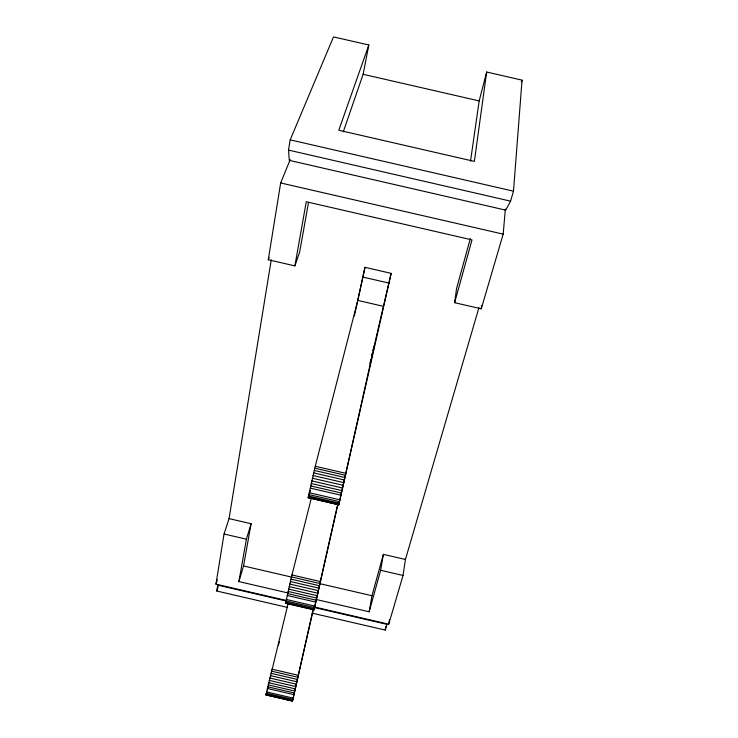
<?xml version="1.0" encoding="UTF-8"?>
<svg xmlns="http://www.w3.org/2000/svg" width="738" height="738" viewBox="0 0 738 738"><rect width="100%" height="100%" fill="white"/><g stroke="black" fill="none" stroke-linecap="round" stroke-linejoin="round"><path stroke-width="1.11" d="M343.271 131.871L363.114 74.289L368.834 45L333.511 36.9L290.191 139.851L288.521 150.1L289.296 160.367L505.751 210.136L510.576 201.151L513.482 191.179L522.043 80.147L486.665 72.029L479.165 100.922L470.53 161.115M470.355 238.448L456.591 288.429L454.626 302.691L481.268 308.825L503.187 234.14L505.355 209.038M337.976 504.137L313.991 609.911L285.588 603.324L291.473 576.931L311.371 497.975M313.991 609.911L337.469 505.336M481.268 308.825L481.619 305.514M486.665 72.029L474.359 161.391L338.797 130.239L368.834 45M308.216 497.643L314.775 468.178L357.773 300.412L364.996 267.331L391.158 273.355L338.751 504.838L308.216 497.643L338.797 504.718M313.558 606.784L388.723 624.21L403.031 575.465L405.439 559.469L478.916 307.709M388.723 624.21L389.424 619.745M312.248 613.158L385.254 630.086L385.799 626.682M286.63 600.538L215.957 584.155L224.048 533.998L229.066 518.62L271.252 259.868M308.53 202.397L299.61 252.267L294.886 265.883L268.281 259.758L280.671 182.95L290.219 159.574M287.543 607.429L216.787 591.018L217.747 585.123L386.924 624.348L385.254 630.086M313.373 609.256L292.479 701.1L265.966 694.938L288.152 603.407M316.381 599.542L369.166 611.784L380.642 570.28L383.373 554.358L405.439 559.469M369.166 611.784L371.98 595.732L383.373 554.358M288.3 593.029L238.881 581.572L246.4 539.183L251.095 523.722L229.066 518.62M294.886 265.883L306.261 201.751L471.988 239.887L454.626 302.691M238.881 581.572L243.549 565.963L251.095 523.722M338.751 504.838L377.192 332.903M292.479 701.1L313.133 609.45M354.369 315.965L364.996 267.331M369.996 363.945L371.02 359.517M371.537 357.293L372.561 352.865M373.077 350.642L374.111 346.205M370.236 362.561L371.011 359.268M371.528 357.072L372.552 352.672M373.068 350.476L374.101 346.085M377.45 331.796L391.158 273.355M267.331 689.873L268.171 686.524M278.447 645.16L279.287 641.802M309.351 493.851L310.2 490.521M286.436 600.446L285.588 603.324M266.547 692.973L265.966 694.938M308.936 495.447L308.235 497.772M521.425 82.361L522.043 80.147M216.787 591.018L218.171 586.636M215.957 584.155L217.332 579.847M268.281 259.758L269.084 257.673M363.114 74.289L479.165 100.922M290.191 139.851L513.482 191.179M288.521 150.1L510.576 201.151M280.671 182.95L503.187 234.14M362.506 276.99L388.991 283.088M357.773 300.412L383.428 306.325M315.264 466.25L346.094 473.381M314.775 468.178L345.661 475.327M314.222 470.42L345.144 477.569M313.632 472.883L344.581 480.041M313.004 475.512L343.982 482.67M312.377 478.206L343.364 485.373M311.759 480.899L342.736 488.067M311.168 483.501L342.137 490.659M310.633 485.918L341.574 493.076M310.163 488.086L341.067 495.235M309.167 492.698L339.978 499.829M308.788 494.543L339.545 501.655M308.493 496.001L339.203 503.104M308.299 497.043L338.945 504.137M309.453 497.689L337.736 504.238M224.048 533.998L246.4 539.183M380.642 570.28L403.031 575.465M291.962 574.976L320.578 581.609M291.473 576.931L320.126 583.573M243.549 565.963L291.575 577.098M319.489 583.573L371.98 595.732M290.929 579.136L319.628 585.788M290.357 581.535L319.074 588.195M289.766 584.044L318.502 590.704M289.167 586.581L317.921 593.241M288.595 589.062L317.34 595.732M288.06 591.424L316.796 598.094M287.58 593.592L316.288 600.243M287.174 595.483L315.846 602.134M286.316 599.459L314.914 606.092M285.754 602.199L314.268 608.813M285.624 602.974L314.074 609.579M271.778 669.126L298.475 675.325M271.298 671.091L298.032 677.29M270.772 673.259L297.534 679.477M270.219 675.584L296.999 681.801M269.647 677.973L296.455 684.2M269.093 680.362L295.901 686.589M268.558 682.678L295.366 688.905M268.069 684.846L294.868 691.063M267.636 686.792L294.416 693.01M267.267 688.462L294.019 694.67M266.529 691.921L293.207 698.12M266.252 693.25L292.894 699.44M266.058 694.218L292.663 700.399M266.067 694.679L292.534 700.832M265.966 694.79L292.525 700.952"/></g></svg>
